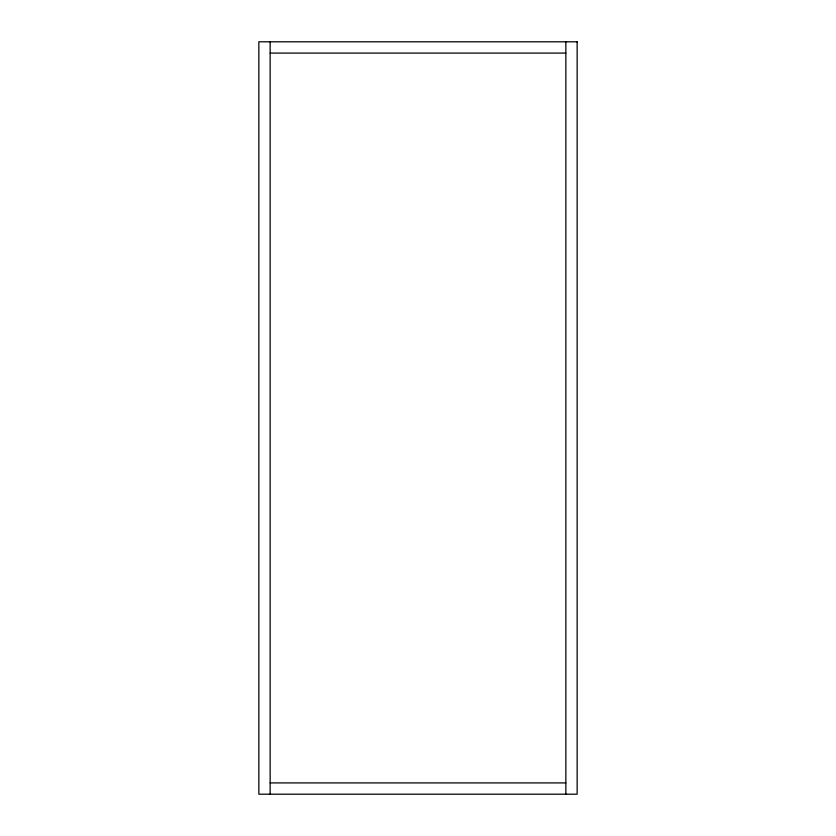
<?xml version="1.0" encoding="UTF-8"?>
<svg xmlns="http://www.w3.org/2000/svg" width="836" height="836" viewBox="0 0 836 836"><rect width="100%" height="100%" fill="white"/><g stroke="black" fill="none" stroke-linecap="round" stroke-linejoin="round"><path stroke-width="1.25" d="M270.143 53.086L565.857 53.086M270.143 782.914L565.857 782.914M565.857 41.8L565.857 794.2M270.143 41.8L270.143 794.2M577.143 41.8L258.857 41.8L258.857 794.2L577.143 794.2L577.143 41.8"/></g></svg>
